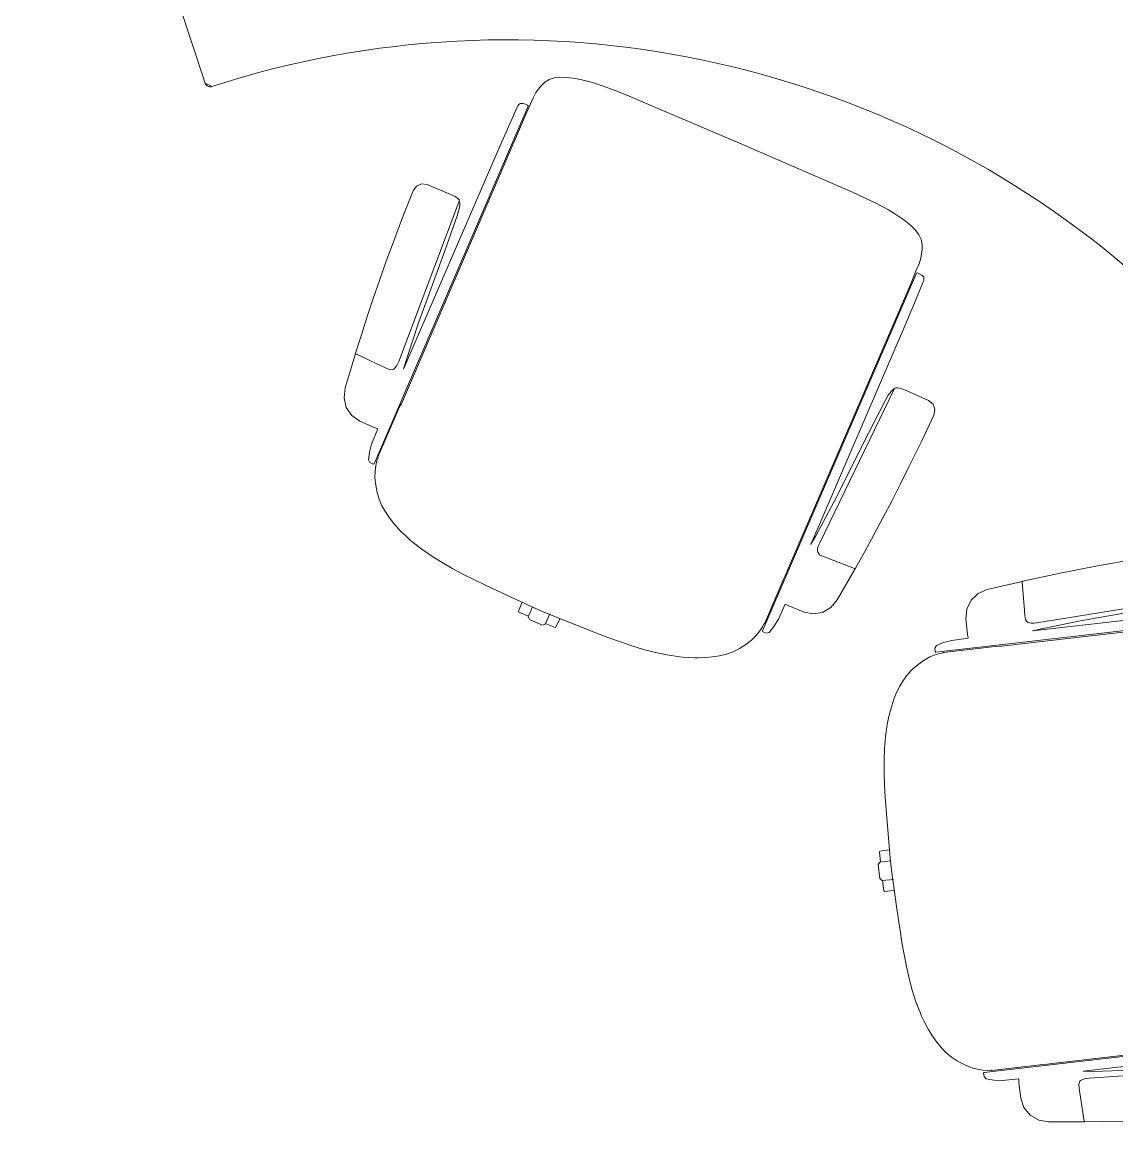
# Model space of a CAD drawing. Header units: inches. Extents: x 1 to 3921, y -2183 to 193.
# Drawn here: x 1204.6 to 1254.4, y -1506 to -1454.5 of the extents above; entities that cross this region are included whole.
import ezdxf

# ---------------------------------------------------------------- set-up
doc = ezdxf.new("R2010")
doc.units = ezdxf.units.IN
doc.header["$MEASUREMENT"] = 0
for name, color, linetype, lineweight in [('A-FURN-NEW', 7, 'Continuous', 9), ('AFUTB-P', 7, 'Continuous', 9), ('Cougaar_Furn Plan_V01_1_dwg', 8, 'Continuous', 9)]:
    doc.layers.add(name, color=color, linetype=linetype, lineweight=lineweight)

# ---------------------------------------------------------------- blocks, each defined once
blk = doc.blocks.new('Cougaar_Furn Plan_V01_1_dwg_T-3-2613226-New Construction - Tel_Data_Elec Plan')
at = {"layer": 'AFUTB-P', "flags": 128}
blk.add_lwpolyline([(-27.963, -21.915), (-5.001, -35.172), (-4.669, -35.084), (-4.683, -35.109), (-4.701, -35.131), (-4.744, -35.167), (-4.768, -35.182), (-4.818, -35.2), (-4.844, -35.205), (-4.895, -35.207), (-4.921, -35.203), (-4.965, -35.19), (-4.983, -35.182), (-5.001, -35.172)], dxfattribs=at)
at = {"layer": 'AFUTB-P'}
blk.add_arc((32.959, -57.088), 43.589, 90.3183, 149.6817, dxfattribs=at)
blk = doc.blocks.new('Cougaar_Furn Plan_V01_1_dwg_MTG-1-2613235-New Construction - Tel_Data_Elec Plan')
at = {"layer": 'A-FURN-NEW', "flags": 128}
for points in [[(-0.426, 23.131), (-0.421, 23.618), (-0.321, 23.717), (0.321, 23.717), (0.421, 23.618), (0.427, 23.103)], [(-0.938, 23.117), (-0.927, 23.564), (-0.897, 23.592), (-0.414, 23.592)], [(0.937, 23.145), (0.927, 23.564), (0.897, 23.592), (0.414, 23.592)], [(0, 23.137), (0.555, 23.132), (1.666, 23.106), (2.776, 23.067), (3.331, 23.042), (3.886, 23.01), (4.44, 22.966), (4.992, 22.906), (5.541, 22.824), (6.085, 22.714), (6.621, 22.572), (6.755, 22.531), (7.021, 22.44), (7.283, 22.339), (7.43, 22.277), (7.724, 22.138), (8.01, 21.983), (8.286, 21.811), (8.544, 21.614), (8.778, 21.391), (8.983, 21.142), (9.173, 20.864), (9.335, 20.576), (9.451, 20.291), (9.521, 20.038), (9.557, 19.825), (9.566, 19.672), (9.583, 19.655), (9.583, 17.42), (9.583, 17.312), (9.583, 17.094), (9.583, 16.994), (9.583, 2.803), (9.566, 2.128), (9.566, 1.818), (9.548, 1.551), (9.452, 1.176), (9.356, 0.956), (9.218, 0.767), (9.044, 0.609), (8.834, 0.484), (8.513, 0.355), (8.146, 0.254), (7.709, 0.174), (7.311, 0.107), (6.709, 0.061), (6.1, 0.039), (5.491, 0.026), (4.881, 0.015), (0, 0), (-4.881, 0.015), (-5.491, 0.026), (-6.1, 0.039), (-6.709, 0.061), (-7.311, 0.107), (-7.709, 0.174), (-8.146, 0.254), (-8.513, 0.355), (-8.834, 0.484), (-9.044, 0.609), (-9.218, 0.767), (-9.356, 0.956), (-9.452, 1.176), (-9.548, 1.551), (-9.566, 1.818), (-9.566, 2.128), (-9.566, 2.803), (-9.566, 16.994), (-9.583, 17.094), (-9.583, 17.312), (-9.583, 17.42), (-9.583, 19.655), (-9.566, 19.672), (-9.557, 19.825), (-9.521, 20.038), (-9.451, 20.291), (-9.335, 20.576), (-9.173, 20.864), (-8.983, 21.142), (-8.778, 21.391), (-8.544, 21.614), (-8.286, 21.811), (-8.01, 21.983), (-7.724, 22.138), (-7.43, 22.277), (-7.283, 22.339), (-7.021, 22.44), (-6.755, 22.531), (-6.621, 22.572), (-6.085, 22.714), (-5.541, 22.824), (-4.992, 22.906), (-4.44, 22.966), (-3.886, 23.01), (-3.331, 23.042), (-2.776, 23.067), (-1.666, 23.106), (-0.555, 23.132), (0, 23.137)], [(-12.391, 15.701), (-12.361, 15.729), (-11.059, 15.77), (-10.835, 15.78), (-10.648, 15.775), (-10.526, 15.708), (-10.501, 15.685), (-10.446, 15.535), (-10.438, 15.409), (-10.439, 15.27), (-10.792, 7.477)], [(12.391, 15.701), (12.361, 15.729), (11.059, 15.77), (10.835, 15.78), (10.648, 15.775), (10.526, 15.708), (10.501, 15.685), (10.446, 15.535), (10.438, 15.409), (10.439, 15.27), (10.792, 7.477)]]:
    blk.add_lwpolyline(points, dxfattribs=at)
for points in [[(-9.63, 19.995), (-9.662, 20.026), (-9.819, 20.023), (-9.935, 19.937), (-10.03, 19.6), (-10.085, 19.221), (-10.097, 18.465), (-10.278, 18.475), (-10.985, 18.468), (-11.425, 18.38), (-11.802, 18.138), (-12.071, 17.778), (-12.2, 17.348), (-12.381, 15.781), (-12.391, 15.701), (-12.48, 14.833), (-12.561, 13.965), (-12.634, 13.096), (-12.696, 12.233), (-12.759, 11.357), (-12.805, 10.497), (-12.87, 9.18), (-12.916, 7.873), (-12.856, 7.619), (-12.677, 7.431), (-12.427, 7.359), (-11.429, 7.347), (-11.226, 7.35), (-11.048, 7.363), (-10.914, 7.384), (-10.837, 7.412), (-10.824, 7.421), (-10.793, 7.45), (-10.792, 7.477), (-10.748, 7.519), (-10.692, 7.657), (-10.647, 7.869), (-10.619, 8.127), (-10.507, 9.814), (-10.302, 13.295), (-10.147, 15.094), (-10.095, 15.5), (-10.092, 15.514), (-10.092, 4.64), (-10.07, 3.215), (-10.058, 2.499), (-10.065, 2.429), (-10.045, 2.379), (-10.01, 2.293), (-9.923, 2.256), (-9.891, 2.247), (-9.819, 2.238), (-9.662, 2.229), (-9.63, 2.259)], [(9.63, 19.995), (9.662, 20.026), (9.819, 20.023), (9.935, 19.937), (10.03, 19.6), (10.085, 19.221), (10.097, 18.465), (10.278, 18.475), (10.985, 18.468), (11.425, 18.38), (11.802, 18.138), (12.071, 17.778), (12.2, 17.348), (12.381, 15.781), (12.391, 15.701), (12.48, 14.833), (12.561, 13.965), (12.634, 13.096), (12.696, 12.233), (12.759, 11.357), (12.805, 10.497), (12.87, 9.18), (12.916, 7.873), (12.856, 7.619), (12.677, 7.431), (12.427, 7.359), (11.429, 7.347), (11.226, 7.35), (11.048, 7.363), (10.914, 7.384), (10.837, 7.412), (10.824, 7.421), (10.793, 7.45), (10.792, 7.477), (10.748, 7.519), (10.692, 7.657), (10.647, 7.869), (10.619, 8.127), (10.507, 9.814), (10.302, 13.295), (10.147, 15.094), (10.095, 15.5), (10.092, 15.514), (10.092, 4.64), (10.07, 3.215), (10.058, 2.499), (10.065, 2.429), (10.045, 2.379), (10.01, 2.293), (9.923, 2.256), (9.891, 2.247), (9.819, 2.238), (9.662, 2.229), (9.63, 2.259)]]:
    blk.add_lwpolyline(points, close=True, dxfattribs=at)
blk = doc.blocks.new('Cougaar_Furn Plan_V01_1_dwg-2613217-New Construction - Tel_Data_Elec Plan')
at = {"rotation": 318.2752228006433}
blk.add_blockref('Cougaar_Furn Plan_V01_1_dwg_T-3-2613226-New Construction - Tel_Data_Elec Plan', (1232.62, -1434.904), dxfattribs=at)
at = {"extrusion": (0, 0, -1), "zscale": -0.9999999999999999}
for p, rotation in [((-1229.92, -1460.608), 203.2980390972975), ((-1259.721, -1491.039), 263.4495503392835)]:
    blk.add_blockref('Cougaar_Furn Plan_V01_1_dwg_MTG-1-2613235-New Construction - Tel_Data_Elec Plan', p, dxfattribs=dict(at, rotation=rotation))

msp = doc.modelspace()

# ---------------------------------------------------------------- block references
at = {"layer": 'Cougaar_Furn Plan_V01_1_dwg', "color": 7}
msp.add_blockref('Cougaar_Furn Plan_V01_1_dwg-2613217-New Construction - Tel_Data_Elec Plan', (7.443, 0.54), dxfattribs=at)

doc.saveas('drawing.dxf')
